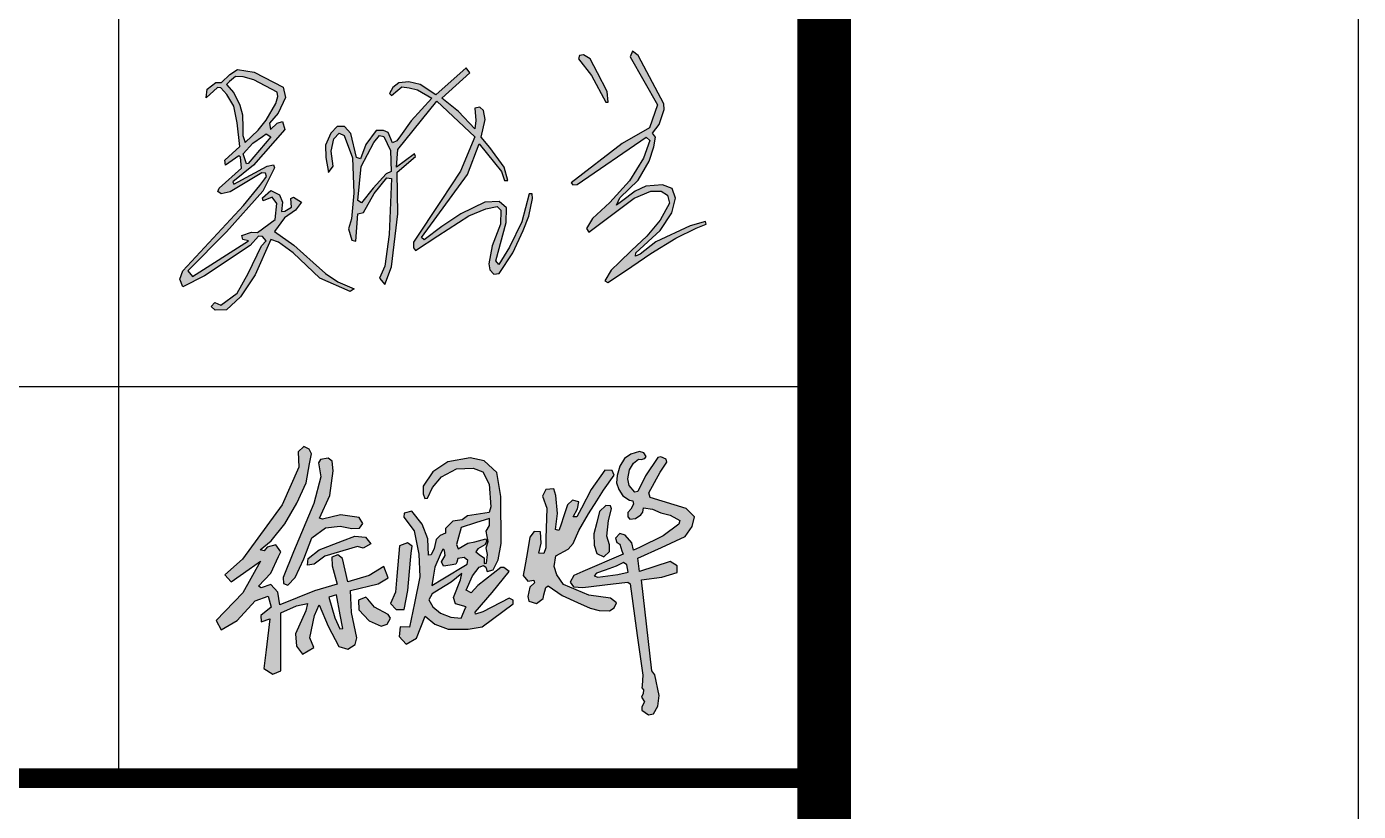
# Model space of a CAD drawing. Extents: x 1728470 to 1835391, y -157368 to 197905.
# Drawn here: x 1814036 to 1817775, y -138071 to -135866 of the extents above; entities that cross this region are included whole.
import ezdxf

# ---------------------------------------------------------------- set-up
doc = ezdxf.new("R2010")
doc.units = 0
doc.header["$LTSCALE"] = 1000
doc.header["$MEASUREMENT"] = 0
doc.layers.get('0').update_dxf_attribs({"linetype": 'CONTINUOUS'})
doc.layers.add('PP-PM-TK', color=7, linetype='CONTINUOUS')
doc.layers.add('PUB_TITLE', color=4, linetype='CONTINUOUS')

msp = doc.modelspace()

# ---------------------------------------------------------------- hatches: boundary and pattern name
h = msp.add_hatch(color=256)
h.paths.add_polyline_path([(1815752.3, -135947.5), (1815736.5, -135935.4), (1815730.6, -135951.4), (1815806.8, -136086), (1815784.9, -136150.8), (1815707.7, -136194.8), (1815564.4, -136304.9), (1815569.2, -136310.8), (1815581.5, -136310.2), (1815775.3, -136176.7), (1815785.4, -136185.8), (1815767.8, -136236.3), (1815728.4, -136299.6), (1815673.5, -136360.5), (1815624.5, -136405.7), (1815607.5, -136433.9), (1815614.4, -136444), (1815685.7, -136390.3), (1815741.2, -136348.5), (1815788.1, -136329), (1815816.9, -136329), (1815835, -136339.7), (1815840.3, -136362), (1815814.2, -136410.4), (1815776.9, -136454.8), (1815734.3, -136495.7), (1815700.7, -136528.1), (1815677.1, -136550.7), (1815658.7, -136580.3), (1815667.2, -136585.6), (1815716.7, -136552.1), (1815788.2, -136503.8), (1815858.1, -136460.8), (1815915.6, -136432.8), (1815943.2, -136420.9), (1815942.1, -136414.2), (1815898.8, -136425.7), (1815802.2, -136470.8), (1815758.2, -136505.9), (1815744.7, -136511.5), (1815746.2, -136501.4), (1815814.5, -136438.8), (1815847.3, -136389.2), (1815857.4, -136348.4), (1815847.7, -136321.2), (1815820.9, -136310.4), (1815774.6, -136314.5), (1815744, -136329), (1815706, -136357.3), (1815691.7, -136367.9), (1815701.5, -136346.9), (1815753, -136297.3), (1815783.6, -136244.3), (1815797, -136204.4), (1815801.1, -136176.4), (1815792.9, -136165.6), (1815811.6, -136140.8), (1815825.4, -136099.4), (1815824.7, -136083.4)])
h.paths.add_polyline_path([(1815599, -135945.5), (1815587.6, -135947.6), (1815585.2, -135956.7), (1815621.8, -136003.6), (1815661.4, -136078.4), (1815668.8, -136078.4), (1815665.8, -136048.7), (1815638.2, -135995.8), (1815617.9, -135956.9)], flags=17)
h.paths.add_polyline_path([(1815008.8, -136320.2), (1814976, -136361.2), (1814965.4, -136355.1), (1814974.9, -136258.8), (1815010.5, -136191.5), (1815026.7, -136171.7), (1815038.8, -136175.2), (1815057.2, -136214.2), (1815059.1, -136273.1), (1815044.7, -136280.1)], flags=16)
h.paths.add_polyline_path([(1814875.5, -136234.2), (1814883.3, -136275.8), (1814895.9, -136258.4), (1814891, -136216.6), (1814898.6, -136181.2), (1814913.3, -136166), (1814926.9, -136172.5), (1814950.3, -136235.1), (1814954.1, -136334), (1814948.1, -136406.6), (1814939.4, -136434.3), (1814948.6, -136465.9), (1814959.5, -136469.1), (1814965.5, -136391.9), (1814981.3, -136388.1), (1815011.2, -136335.4), (1815046.6, -136290.8), (1815060.2, -136293), (1815053.1, -136450.6), (1815041.1, -136539.5), (1815026.4, -136572.7), (1815041.1, -136590.6), (1815060.2, -136541.1), (1815078.2, -136391.9), (1815075.6, -136275.1), (1815127.1, -136230.9), (1815124.8, -136224), (1815074.5, -136261.3), (1815077.9, -136211.4), (1815187.3, -136075.9), (1815294.3, -136176.1), (1815253.8, -136272.8), (1815199.1, -136355.2), (1815121.5, -136472.1), (1815121.6, -136487.4), (1815127.5, -136495), (1815190.6, -136453.8), (1815277, -136397.4), (1815324.9, -136378.6), (1815357, -136371.8), (1815367.1, -136382.3), (1815366.2, -136421), (1815343.1, -136482.6), (1815333.4, -136533), (1815335.9, -136549.4), (1815347.7, -136562), (1815362, -136559.5), (1815400.3, -136501.5), (1815430.2, -136439.5), (1815445.6, -136398.6), (1815456.4, -136349.3), (1815454.7, -136336.5), (1815446.8, -136335.6), (1815426.1, -136415.1), (1815391.3, -136485.5), (1815361, -136534.2), (1815353.1, -136523.9), (1815382.1, -136416.4), (1815382.6, -136375), (1815362.7, -136357.6), (1815322.5, -136359.7), (1815254.9, -136392), (1815201.4, -136428), (1815151.7, -136465.7), (1815144.7, -136459), (1815273.6, -136281.8), (1815306.6, -136195.9), (1815348.8, -136248.7), (1815368.7, -136273.5), (1815377.6, -136298.6), (1815386.7, -136298.6), (1815376.2, -136260.7), (1815335.7, -136205.7), (1815311.5, -136176.5), (1815322.6, -136127.1), (1815318, -136101.5), (1815307.9, -136092.4), (1815293.8, -136095.6), (1815297, -136129.9), (1815293.8, -136153.2), (1815248, -136104.7), (1815201.1, -136067.1), (1815279.7, -135996), (1815269.7, -135981.9), (1815184.9, -136057.6), (1815140.2, -136028.5), (1815108.5, -136021), (1815080.3, -136023.8), (1815064.1, -136037.2), (1815054.6, -136054.3), (1815060.1, -136059.4), (1815077.9, -136044.8), (1815088.8, -136035.8), (1815109.2, -136038), (1815132.9, -136043.8), (1815172.9, -136066.8), (1815115.1, -136131), (1815084.9, -136172.9), (1815074.6, -136187.1), (1815063.2, -136192.8), (1815050.7, -136164), (1815037.4, -136158.2), (1815016.6, -136158.2), (1814988.2, -136197.1), (1814972.7, -136237.3), (1814962.1, -136234), (1814946.2, -136166.8), (1814927.9, -136146.9), (1814907.4, -136146.6), (1814889.6, -136166), (1814874.6, -136199.6)])
h.paths.add_polyline_path([(1814652.5, -136251.7), (1814643.5, -136223.9), (1814671, -136193.6), (1814698.2, -136174.6), (1814708.5, -136167.5), (1814720.8, -136176), (1814657.8, -136250.6)], flags=16)
h.paths.add_polyline_path([(1814642.5, -136172.3), (1814648.8, -136191.9), (1814685.7, -136157.6), (1814708.1, -136129.2), (1814735.1, -136082.4), (1814741, -136062.5), (1814739.2, -136050.3), (1814673.3, -136015.8), (1814643.7, -136006.9), (1814622.2, -136006.3), (1814605.4, -136020.8), (1814596.6, -136028.4), (1814617.2, -136052.4), (1814634.2, -136087.3), (1814641.5, -136114.3), (1814642.3, -136150.3)], flags=16)
h.paths.add_polyline_path([(1814571.7, -136037), (1814539.5, -136066.2), (1814542.5, -136042.4), (1814567, -136023.7), (1814582.3, -136023.2), (1814606.3, -136000.5), (1814628.1, -135986.6), (1814674.8, -135994.4), (1814755.6, -136036.3), (1814762.6, -136065.1), (1814741.6, -136109.6), (1814717.2, -136137.9), (1814720.7, -136155), (1814738.6, -136137.1), (1814754.3, -136132.7), (1814760.8, -136154.9), (1814672.5, -136255.3), (1814614.6, -136302), (1814617.1, -136309.2), (1814711, -136258.2), (1814728.8, -136254.8), (1814731.3, -136263.4), (1814699.2, -136328.9), (1814596.4, -136443.1), (1814488.2, -136552.4), (1814500.9, -136568.1), (1814658.1, -136467.8), (1814643, -136464.8), (1814639.4, -136453.3), (1814667.2, -136443.7), (1814684.1, -136444.3), (1814733.1, -136408), (1814738.5, -136363.3), (1814725.2, -136345.8), (1814699.8, -136355.5), (1814697.4, -136347), (1814721.6, -136326.5), (1814745.2, -136338.5), (1814753.7, -136359.7), (1814751.2, -136385.7), (1814760.9, -136385.1), (1814779.7, -136373.6), (1814777.2, -136349.4), (1814785.1, -136345.8), (1814807.5, -136359.1), (1814790.5, -136382), (1814759.7, -136403.2), (1814731.3, -136441.8), (1814785.7, -136479.9), (1814840.1, -136528.8), (1814874.3, -136559.5), (1814909.8, -136582.9), (1814955.2, -136602.8), (1814944.3, -136610.1), (1814858.4, -136573.2), (1814784, -136501.9), (1814742.9, -136471.7), (1814721.7, -136463.9), (1814677, -136563.5), (1814635.9, -136625.8), (1814596.9, -136661.8), (1814564.7, -136662.7), (1814553.7, -136652.5), (1814564.3, -136641.5), (1814581.2, -136649.1), (1814627, -136614.9), (1814657.5, -136560), (1814694.8, -136482.5), (1814708.4, -136468.1), (1814698.2, -136455.9), (1814686.3, -136455.4), (1814663, -136481.3), (1814535.1, -136566.3), (1814474.5, -136597.7), (1814465.6, -136575.7), (1814474.1, -136552.8), (1814644.8, -136368.4), (1814690.2, -136312.8), (1814704.1, -136294), (1814709.3, -136287), (1814706.4, -136277.6), (1814696.4, -136277.2), (1814606.8, -136330.3), (1814582.2, -136335.9), (1814572.5, -136329.9), (1814575.9, -136319.9), (1814638.7, -136263.6), (1814636.5, -136232.8), (1814631, -136229.2), (1814594.3, -136255.9), (1814592.1, -136241.6), (1814634.3, -136202.8), (1814626.9, -136136.7), (1814616.9, -136089.8), (1814598.1, -136056.6), (1814581, -136037.9)])
h = msp.add_hatch(color=256)
h.paths.add_polyline_path([(1815720.8, -137378.2), (1815711.8, -137371.8), (1815690.8, -137381.8), (1815659.7, -137393.3), (1815635.4, -137402.3), (1815629.2, -137409.5), (1815639, -137412.9), (1815695.6, -137405.6), (1815724.4, -137398.6)], flags=16)
h.paths.add_polyline_path([(1815753.8, -137081.5), (1815761, -137082.2), (1815771.6, -137079.9), (1815775.5, -137073.9), (1815768.8, -137064), (1815756.1, -137059.6), (1815732.4, -137067.4), (1815714.5, -137079.6), (1815701.6, -137100.8), (1815694, -137127.3), (1815691.9, -137148.5), (1815698.1, -137166.4), (1815709.2, -137184.3), (1815728.1, -137196.5), (1815737.7, -137199), (1815739.6, -137208.2), (1815732, -137221.8), (1815723.2, -137231.4), (1815724.1, -137243.3), (1815729.6, -137250.5), (1815745.1, -137247.9), (1815759.8, -137237.6), (1815765.5, -137230.5), (1815767.4, -137218.3), (1815793.2, -137222.4), (1815816.7, -137232.3), (1815842.5, -137238.9), (1815861.3, -137249.3), (1815870, -137254), (1815866.4, -137264.2), (1815823.1, -137296.7), (1815756.2, -137329.6), (1815739.9, -137337.6), (1815734.8, -137317), (1815715.9, -137294.7), (1815700.9, -137290.8), (1815689.4, -137303.2), (1815692.9, -137315.8), (1815701.2, -137320.4), (1815707.1, -137338.8), (1815710.2, -137348.1), (1815597.1, -137397.6), (1815572.4, -137408.4), (1815562.1, -137427.5), (1815571.3, -137440.2), (1815597.3, -137441.8), (1815682.2, -137431.7), (1815724, -137426.7), (1815729.8, -137431.5), (1815750.1, -137576.9), (1815765.6, -137688.8), (1815764, -137717.4), (1815762.9, -137723.6), (1815767.7, -137729.2), (1815766.7, -137739.8), (1815761.9, -137750.5), (1815770.7, -137763), (1815762.8, -137777.8), (1815762.6, -137787.2), (1815782, -137800.2), (1815796, -137796.8), (1815807.8, -137775.7), (1815811.5, -137745.9), (1815799.8, -137687.7), (1815791.3, -137675.9), (1815762, -137420.3), (1815818.9, -137413.5), (1815862.5, -137399.8), (1815862.1, -137380.8), (1815842.1, -137369.4), (1815756.5, -137396.7), (1815752, -137359.4), (1815817.9, -137329.4), (1815884.5, -137299.1), (1815904, -137270.6), (1815911.2, -137243.8), (1815887.1, -137220.6), (1815786.6, -137188.8), (1815782.4, -137176.1), (1815814.1, -137117.7), (1815832.9, -137089.6), (1815831.1, -137081.1), (1815816.6, -137075.1), (1815808.1, -137077.1), (1815773.3, -137128.4), (1815751.6, -137172), (1815743.3, -137173.8), (1815727.3, -137155.9), (1815723.2, -137136.5), (1815728.4, -137111.1), (1815739.5, -137092.5)])
h.paths.add_polyline_path([(1815674.5, -137212.5), (1815661.9, -137211.9), (1815644.2, -137228.2), (1815636.5, -137259.2), (1815628.6, -137291.3), (1815628.8, -137323.4), (1815636.5, -137346.4), (1815656.2, -137355.7), (1815671.9, -137341.1), (1815672.5, -137322.4), (1815664.5, -137297.8), (1815668.9, -137254.2), (1815677.9, -137221.2)], flags=17)
h.paths.add_polyline_path([(1815521.3, -137183.5), (1815515.6, -137164.8), (1815493, -137166.8), (1815483.9, -137185.9), (1815496.6, -137219.5), (1815493.8, -137304.8), (1815493, -137330.8), (1815487.5, -137346.2), (1815474, -137345.4), (1815480.3, -137317.3), (1815478.3, -137285.6), (1815460.5, -137285.2), (1815448.6, -137301), (1815440.6, -137347), (1815434.4, -137383.4), (1815430.1, -137408), (1815443, -137424.7), (1815459.3, -137421.1), (1815461.7, -137429), (1815448.6, -137441.5), (1815442.6, -137467.7), (1815445.8, -137480.8), (1815467.2, -137486.7), (1815485.8, -137473.2), (1815488.2, -137462.9), (1815493, -137442.4), (1815499.7, -137437.6), (1815539.4, -137464.5), (1815581.9, -137483.9), (1815617.9, -137500.5), (1815642.9, -137506.5), (1815671.9, -137507.7), (1815685.4, -137499.4), (1815691.7, -137485.5), (1815674.7, -137472.1), (1815614, -137464.1), (1815543, -137433.9), (1815523.9, -137406.5), (1815516.8, -137383.5), (1815521.6, -137353), (1815555.7, -137334), (1815570, -137318.6), (1815586.4, -137281.9), (1815613.3, -137234.7), (1815636.3, -137198.7), (1815655.4, -137168.7), (1815684.8, -137126.9), (1815679.4, -137113.4), (1815658.7, -137112.4), (1815620.8, -137166.5), (1815593.4, -137219.4), (1815580.9, -137243.4), (1815569.7, -137243.7), (1815582.2, -137221), (1815585.9, -137201.8), (1815568, -137196.7), (1815554.1, -137209.5), (1815544.6, -137238.3), (1815534.3, -137269.6), (1815530.2, -137281.9), (1815521, -137279.2), (1815526.4, -137233.9)])
h.paths.add_polyline_path([(1815253.9, -137420.7), (1815257.5, -137402.7), (1815227.3, -137427.5), (1815193.9, -137447.8), (1815174.4, -137459.6), (1815165, -137476.6), (1815176.3, -137496), (1815197.9, -137514), (1815226.4, -137525.8), (1815255.7, -137528.5), (1815267.9, -137499.6), (1815269.3, -137496.3), (1815239.9, -137488.4), (1815234, -137469.9)], flags=16)
h.paths.add_polyline_path([(1815335.4, -137267.5), (1815335, -137248.1), (1815295.5, -137260.7), (1815255.9, -137273.2), (1815248, -137300.5), (1815242.1, -137321), (1815247.7, -137333.2), (1815274.6, -137317.8), (1815293.7, -137313.8), (1815325.3, -137305.5), (1815327.5, -137311.7), (1815321.7, -137322.4), (1815302.3, -137333.9), (1815296.5, -137342.2), (1815310.2, -137351.9), (1815319.9, -137358.8), (1815320.3, -137374.5), (1815326.7, -137373.8), (1815329.6, -137349), (1815326, -137330.3), (1815331.8, -137312.7), (1815328.9, -137298.7), (1815325.9, -137284.2)], flags=16)
h.paths.add_polyline_path([(1815208.9, -137337.7), (1815204, -137334), (1815196.6, -137350.8), (1815181.3, -137385.2), (1815177, -137413), (1815173.5, -137436.2), (1815204, -137417.7), (1815272.3, -137376.1), (1815274.4, -137366), (1815264.2, -137358), (1815246.4, -137360.8), (1815243.2, -137370.6), (1815241.1, -137377), (1815224.4, -137379.2), (1815205.7, -137381.8), (1815200.9, -137370.3), (1815210.3, -137352.6)], flags=16)
h.paths.add_polyline_path([(1815146.5, -137263.9), (1815117.2, -137228.1), (1815095.6, -137233), (1815095.1, -137244.6), (1815123.3, -137283.3), (1815136.5, -137348), (1815139.9, -137411.9), (1815124.4, -137486), (1815110.3, -137553.4), (1815084, -137552.9), (1815081.8, -137579.4), (1815101.1, -137601.5), (1815130.5, -137584.4), (1815154.2, -137522.5), (1815181.9, -137545.1), (1815219, -137559.5), (1815275.4, -137559.5), (1815314.7, -137552.9), (1815402.1, -137488.2), (1815401.7, -137477.7), (1815390.9, -137471.7), (1815316.7, -137510.5), (1815296.1, -137516.8), (1815295, -137511.3), (1815343.1, -137456.3), (1815390, -137397.1), (1815375.3, -137385.6), (1815366.8, -137385.6), (1815302, -137436.3), (1815284, -137456.7), (1815270, -137449.6), (1815287.7, -137409.1), (1815306.6, -137385.3), (1815318.1, -137380.5), (1815324.5, -137384.8), (1815328.4, -137396.8), (1815345.9, -137392.1), (1815359.2, -137364.3), (1815367.7, -137318.1), (1815366.9, -137186.4), (1815356.2, -137118.7), (1815320.3, -137086.5), (1815280.5, -137077.4), (1815218.3, -137088.7), (1815175.9, -137117.6), (1815149, -137157.8), (1815149.2, -137178.6), (1815154, -137191.9), (1815161.5, -137191), (1815175, -137160.9), (1815200.7, -137131.3), (1815242.7, -137108.7), (1815288.9, -137106.4), (1815316.8, -137117.2), (1815334.3, -137151.6), (1815338.5, -137215.8), (1815334.7, -137231.3), (1815273.8, -137240.7), (1815258.7, -137252.1), (1815231.8, -137255.4), (1815211.5, -137276.8), (1815212, -137289.1), (1815196.9, -137296.1), (1815185.1, -137307), (1815179.9, -137332.4), (1815171.4, -137349.9), (1815163.7, -137351.1), (1815161.7, -137305.8)])
h.paths.add_polyline_path([(1815118, -137326.2), (1815105.3, -137316.3), (1815082.4, -137324.9), (1815075.3, -137409.9), (1815071.4, -137455.5), (1815057.4, -137487.1), (1815073.1, -137503.6), (1815096, -137504.3), (1815106, -137450.7), (1815113.2, -137365.6), (1815114.9, -137345.4)])
h.paths.add_polyline_path([(1814988.4, -137469.5), (1814967.8, -137477.8), (1814968.1, -137504.5), (1814997.4, -137535.5), (1815031.2, -137550.9), (1815047.6, -137545.2), (1815056.9, -137528.4), (1815050.8, -137517.7), (1815012, -137497.1), (1814993.4, -137475.3)])
h.paths.add_polyline_path([(1814905.5, -137462.9), (1814884.3, -137468.9), (1814901, -137527.3), (1814915.3, -137558.7), (1814923.1, -137557.3), (1814916, -137519.1)], flags=16)
h.paths.add_polyline_path([(1814824.3, -137379.7), (1814825.7, -137360.5), (1814856.5, -137336.6), (1814922.8, -137310.9), (1814956.8, -137297.7), (1814987.5, -137300.8), (1815001.7, -137319.3), (1814980.3, -137331.6), (1814964.4, -137326.9), (1814873.2, -137354.3), (1814842.8, -137376.8)], flags=17)
h.paths.add_polyline_path([(1814893.7, -137087.5), (1814882, -137078.7), (1814860.7, -137082.8), (1814855.1, -137092.1), (1814861.5, -137131.6), (1814841.7, -137206.5), (1814785.3, -137342.1), (1814755.5, -137413.9), (1814756.6, -137430.7), (1814768.9, -137435.2), (1814789.8, -137414.3), (1814814, -137361.2), (1814836, -137302.7), (1814874.7, -137274.9), (1814916.3, -137269.4), (1814948.8, -137276.6), (1814970.4, -137275.3), (1814979.6, -137262.5), (1814969.5, -137245.1), (1814916.6, -137237.6), (1814866.5, -137250), (1814857.9, -137247.1), (1814887.1, -137183.3), (1814896.6, -137114.4)], flags=17)
h.paths.add_polyline_path([(1814828.7, -137053.2), (1814814, -137046.4), (1814797.9, -137061), (1814799.6, -137104), (1814753.1, -137210), (1814641.7, -137362.5), (1814591.7, -137406.3), (1814610.1, -137426.5), (1814660.1, -137390.6), (1814692, -137367.7), (1814642.5, -137456.7), (1814567.9, -137534.7), (1814582, -137561), (1814626.7, -137534.7), (1814677.6, -137479.5), (1814713.6, -137466.3), (1814722.4, -137497), (1814693.4, -137520.7), (1814694.3, -137538.2), (1814718.8, -137530.3), (1814708.3, -137617.1), (1814701.9, -137669.8), (1814726.7, -137685.4), (1814749.6, -137675.8), (1814749.6, -137513.6), (1814793.4, -137493.5), (1814824.6, -137486.7), (1814819.1, -137507.5), (1814790.2, -137572), (1814793.2, -137607), (1814810.5, -137629.7), (1814841.8, -137610.7), (1814830.7, -137583.1), (1814844.3, -137520.4), (1814857.2, -137491), (1814881.8, -137550.5), (1814912.5, -137608.3), (1814937.1, -137615.6), (1814958, -137602.7), (1814962.3, -137583.7), (1814948.1, -137512.5), (1814944.5, -137451), (1815022.5, -137432), (1815050.8, -137415.4), (1815038.5, -137382.9), (1814997.3, -137408.7), (1814937.1, -137426.5), (1814922.3, -137360.2), (1814909.4, -137350.3), (1814892.2, -137356.5), (1814893.4, -137381.7), (1814907.6, -137433.2), (1814844.3, -137451.7), (1814746.5, -137491), (1814741, -137455.3), (1814721.3, -137433.9), (1814693.7, -137443.1), (1814686.3, -137438.2), (1814721.3, -137401.9), (1814742.8, -137354.6), (1814749.6, -137341.5), (1814735.5, -137321.9), (1814710.9, -137329.2), (1814702.3, -137339.1), (1814691.2, -137336), (1814722.6, -137311.4), (1814760.1, -137262.9), (1814794.5, -137205.6), (1814820.3, -137147.8), (1814830.1, -137095), (1814835.4, -137066.6)])

# ---------------------------------------------------------------- linework, layer by layer
for p, q in [((1815587.6, -135947.6), (1815585.2, -135956.7)), ((1815585.2, -135956.7), (1815621.8, -136003.6)), ((1815599, -135945.5), (1815587.6, -135947.6)), ((1815617.9, -135956.9), (1815599, -135945.5)), ((1815638.2, -135995.8), (1815617.9, -135956.9)), ((1815736.5, -135935.4), (1815730.6, -135951.4)), ((1815730.6, -135951.4), (1815806.8, -136086)), ((1815752.3, -135947.5), (1815736.5, -135935.4)), ((1815824.7, -136083.4), (1815752.3, -135947.5)), ((1814606.3, -136000.5), (1814628.1, -135986.6)), ((1814628.1, -135986.6), (1814674.8, -135994.4)), ((1814674.8, -135994.4), (1814755.6, -136036.3)), ((1815269.7, -135981.9), (1815184.9, -136057.6)), ((1815201.1, -136067.1), (1815279.7, -135996)), ((1815279.7, -135996), (1815269.7, -135981.9)), ((1815665.8, -136048.7), (1815638.2, -135995.8)), ((1814542.5, -136042.4), (1814567, -136023.7)), ((1814567, -136023.7), (1814582.3, -136023.2)), ((1814582.3, -136023.2), (1814606.3, -136000.5)), ((1814605.4, -136020.8), (1814596.6, -136028.4)), ((1814596.6, -136028.4), (1814617.2, -136052.4)), ((1814622.2, -136006.3), (1814605.4, -136020.8)), ((1814643.7, -136006.9), (1814622.2, -136006.3)), ((1814673.3, -136015.8), (1814643.7, -136006.9)), ((1814739.2, -136050.3), (1814673.3, -136015.8)), ((1815080.3, -136023.8), (1815064.1, -136037.2)), ((1815108.5, -136021), (1815080.3, -136023.8)), ((1815140.2, -136028.5), (1815108.5, -136021)), ((1815184.9, -136057.6), (1815140.2, -136028.5)), ((1815621.8, -136003.6), (1815661.4, -136078.4)), ((1814571.7, -136037), (1814539.5, -136066.2)), ((1814539.5, -136066.2), (1814542.5, -136042.4)), ((1814581, -136037.9), (1814571.7, -136037)), ((1814598.1, -136056.6), (1814581, -136037.9)), ((1814616.9, -136089.8), (1814598.1, -136056.6)), ((1814617.2, -136052.4), (1814634.2, -136087.3)), ((1814735.1, -136082.4), (1814741, -136062.5)), ((1814741, -136062.5), (1814739.2, -136050.3)), ((1814762.6, -136065.1), (1814741.6, -136109.6)), ((1814755.6, -136036.3), (1814762.6, -136065.1)), ((1815064.1, -136037.2), (1815054.6, -136054.3)), ((1815054.6, -136054.3), (1815060.1, -136059.4)), ((1815060.1, -136059.4), (1815077.9, -136044.8)), ((1815077.9, -136044.8), (1815088.8, -136035.8)), ((1815088.8, -136035.8), (1815109.2, -136038)), ((1815109.2, -136038), (1815132.9, -136043.8)), ((1815172.9, -136066.8), (1815115.1, -136131)), ((1815132.9, -136043.8), (1815172.9, -136066.8)), ((1815248, -136104.7), (1815201.1, -136067.1)), ((1815668.8, -136078.4), (1815665.8, -136048.7)), ((1814626.9, -136136.7), (1814616.9, -136089.8)), ((1814634.2, -136087.3), (1814641.5, -136114.3)), ((1814708.1, -136129.2), (1814735.1, -136082.4)), ((1815077.9, -136211.4), (1815187.3, -136075.9)), ((1815187.3, -136075.9), (1815294.3, -136176.1)), ((1815293.8, -136153.2), (1815248, -136104.7)), ((1815307.9, -136092.4), (1815293.8, -136095.6)), ((1815293.8, -136095.6), (1815297, -136129.9)), ((1815318, -136101.5), (1815307.9, -136092.4)), ((1815322.6, -136127.1), (1815318, -136101.5)), ((1815661.4, -136078.4), (1815668.8, -136078.4)), ((1815806.8, -136086), (1815784.9, -136150.8)), ((1815811.6, -136140.8), (1815825.4, -136099.4)), ((1815825.4, -136099.4), (1815824.7, -136083.4)), ((1814634.3, -136202.8), (1814626.9, -136136.7)), ((1814641.5, -136114.3), (1814642.3, -136150.3)), ((1814685.7, -136157.6), (1814708.1, -136129.2)), ((1814741.6, -136109.6), (1814717.2, -136137.9)), ((1814717.2, -136137.9), (1814720.7, -136155)), ((1814720.7, -136155), (1814738.6, -136137.1)), ((1814738.6, -136137.1), (1814754.3, -136132.7)), ((1814754.3, -136132.7), (1814760.8, -136154.9)), ((1815115.1, -136131), (1815084.9, -136172.9)), ((1815297, -136129.9), (1815293.8, -136153.2)), ((1815311.5, -136176.5), (1815322.6, -136127.1)), ((1815792.9, -136165.6), (1815811.6, -136140.8)), ((1814642.3, -136150.3), (1814642.5, -136172.3)), ((1814642.5, -136172.3), (1814648.8, -136191.9)), ((1814648.8, -136191.9), (1814685.7, -136157.6)), ((1814720.8, -136176), (1814657.8, -136250.6)), ((1814671, -136193.6), (1814698.2, -136174.6)), ((1814760.8, -136154.9), (1814672.5, -136255.3)), ((1814698.2, -136174.6), (1814708.5, -136167.5)), ((1814708.5, -136167.5), (1814720.8, -136176)), ((1814889.6, -136166), (1814874.6, -136199.6)), ((1814907.4, -136146.6), (1814889.6, -136166)), ((1814891, -136216.6), (1814898.6, -136181.2)), ((1814898.6, -136181.2), (1814913.3, -136166)), ((1814927.9, -136146.9), (1814907.4, -136146.6)), ((1814913.3, -136166), (1814926.9, -136172.5)), ((1814926.9, -136172.5), (1814950.3, -136235.1)), ((1814946.2, -136166.8), (1814927.9, -136146.9)), ((1814962.1, -136234), (1814946.2, -136166.8)), ((1815016.6, -136158.2), (1814988.2, -136197.1)), ((1815010.5, -136191.5), (1815026.7, -136171.7)), ((1815037.4, -136158.2), (1815016.6, -136158.2)), ((1815026.7, -136171.7), (1815038.8, -136175.2)), ((1815050.7, -136164), (1815037.4, -136158.2)), ((1815038.8, -136175.2), (1815057.2, -136214.2)), ((1815063.2, -136192.8), (1815050.7, -136164)), ((1815084.9, -136172.9), (1815074.6, -136187.1)), ((1815294.3, -136176.1), (1815253.8, -136272.8)), ((1815335.7, -136205.7), (1815311.5, -136176.5)), ((1815581.5, -136310.2), (1815775.3, -136176.7)), ((1815784.9, -136150.8), (1815707.7, -136194.8)), ((1815775.3, -136176.7), (1815785.4, -136185.8)), ((1815801.1, -136176.4), (1815792.9, -136165.6)), ((1815797, -136204.4), (1815801.1, -136176.4)), ((1814592.1, -136241.6), (1814634.3, -136202.8)), ((1814643.5, -136223.9), (1814671, -136193.6)), ((1814874.6, -136199.6), (1814875.5, -136234.2)), ((1814895.9, -136258.4), (1814891, -136216.6)), ((1814988.2, -136197.1), (1814972.7, -136237.3)), ((1814974.9, -136258.8), (1815010.5, -136191.5)), ((1815057.2, -136214.2), (1815059.1, -136273.1)), ((1815074.6, -136187.1), (1815063.2, -136192.8)), ((1815074.5, -136261.3), (1815077.9, -136211.4)), ((1815273.6, -136281.8), (1815306.6, -136195.9)), ((1815306.6, -136195.9), (1815348.8, -136248.7)), ((1815376.2, -136260.7), (1815335.7, -136205.7)), ((1815707.7, -136194.8), (1815564.4, -136304.9)), ((1815785.4, -136185.8), (1815767.8, -136236.3)), ((1815783.6, -136244.3), (1815797, -136204.4)), ((1814594.3, -136255.9), (1814592.1, -136241.6)), ((1814631, -136229.2), (1814594.3, -136255.9)), ((1814672.5, -136255.3), (1814614.6, -136302)), ((1814617.1, -136309.2), (1814711, -136258.2)), ((1814636.5, -136232.8), (1814631, -136229.2)), ((1814638.7, -136263.6), (1814636.5, -136232.8)), ((1814652.5, -136251.7), (1814643.5, -136223.9)), ((1814657.8, -136250.6), (1814652.5, -136251.7)), ((1814711, -136258.2), (1814728.8, -136254.8)), ((1814728.8, -136254.8), (1814731.3, -136263.4)), ((1814875.5, -136234.2), (1814883.3, -136275.8)), ((1814883.3, -136275.8), (1814895.9, -136258.4)), ((1814950.3, -136235.1), (1814954.1, -136334)), ((1814972.7, -136237.3), (1814962.1, -136234)), ((1815124.8, -136224), (1815074.5, -136261.3)), ((1815075.6, -136275.1), (1815127.1, -136230.9)), ((1815127.1, -136230.9), (1815124.8, -136224)), ((1815348.8, -136248.7), (1815368.7, -136273.5)), ((1815767.8, -136236.3), (1815728.4, -136299.6)), ((1815753, -136297.3), (1815783.6, -136244.3)), ((1814575.9, -136319.9), (1814638.7, -136263.6)), ((1814696.4, -136277.2), (1814606.8, -136330.3)), ((1814690.2, -136312.8), (1814704.1, -136294)), ((1814706.4, -136277.6), (1814696.4, -136277.2)), ((1814731.3, -136263.4), (1814699.2, -136328.9)), ((1814704.1, -136294), (1814709.3, -136287)), ((1814709.3, -136287), (1814706.4, -136277.6)), ((1814965.4, -136355.1), (1814974.9, -136258.8)), ((1815044.7, -136280.1), (1815008.8, -136320.2)), ((1815011.2, -136335.4), (1815046.6, -136290.8)), ((1815059.1, -136273.1), (1815044.7, -136280.1)), ((1815046.6, -136290.8), (1815060.2, -136293)), ((1815060.2, -136293), (1815053.1, -136450.6)), ((1815078.2, -136391.9), (1815075.6, -136275.1)), ((1815144.7, -136459), (1815273.6, -136281.8)), ((1815253.8, -136272.8), (1815199.1, -136355.2)), ((1815368.7, -136273.5), (1815377.6, -136298.6)), ((1815386.7, -136298.6), (1815376.2, -136260.7)), ((1814572.5, -136329.9), (1814575.9, -136319.9)), ((1814582.2, -136335.9), (1814572.5, -136329.9)), ((1814606.8, -136330.3), (1814582.2, -136335.9)), ((1814699.2, -136328.9), (1814596.4, -136443.1)), ((1814614.6, -136302), (1814617.1, -136309.2)), ((1814644.8, -136368.4), (1814690.2, -136312.8)), ((1814697.4, -136347), (1814721.6, -136326.5)), ((1814721.6, -136326.5), (1814745.2, -136338.5)), ((1815008.8, -136320.2), (1814976, -136361.2)), ((1815377.6, -136298.6), (1815386.7, -136298.6)), ((1815564.4, -136304.9), (1815569.2, -136310.8)), ((1815569.2, -136310.8), (1815581.5, -136310.2)), ((1815728.4, -136299.6), (1815673.5, -136360.5)), ((1815701.5, -136346.9), (1815753, -136297.3)), ((1815744, -136329), (1815706, -136357.3)), ((1815741.2, -136348.5), (1815788.1, -136329)), ((1815774.6, -136314.5), (1815744, -136329)), ((1815820.9, -136310.4), (1815774.6, -136314.5)), ((1815788.1, -136329), (1815816.9, -136329)), ((1815816.9, -136329), (1815835, -136339.7)), ((1815847.7, -136321.2), (1815820.9, -136310.4)), ((1815857.4, -136348.4), (1815847.7, -136321.2)), ((1814474.1, -136552.8), (1814644.8, -136368.4)), ((1814699.8, -136355.5), (1814697.4, -136347)), ((1814725.2, -136345.8), (1814699.8, -136355.5)), ((1814699.8, -136355.5), (1814699.8, -136355.5)), ((1814738.5, -136363.3), (1814725.2, -136345.8)), ((1814733.1, -136408), (1814738.5, -136363.3)), ((1814745.2, -136338.5), (1814753.7, -136359.7)), ((1814753.7, -136359.7), (1814751.2, -136385.7)), ((1814777.2, -136349.4), (1814785.1, -136345.8)), ((1814779.7, -136373.6), (1814777.2, -136349.4)), ((1814785.1, -136345.8), (1814807.5, -136359.1)), ((1814807.5, -136359.1), (1814790.5, -136382)), ((1814954.1, -136334), (1814948.1, -136406.6)), ((1814976, -136361.2), (1814965.4, -136355.1)), ((1814981.3, -136388.1), (1815011.2, -136335.4)), ((1815199.1, -136355.2), (1815121.5, -136472.1)), ((1815322.5, -136359.7), (1815254.9, -136392)), ((1815362.7, -136357.6), (1815322.5, -136359.7)), ((1815382.6, -136375), (1815362.7, -136357.6)), ((1815446.8, -136335.6), (1815426.1, -136415.1)), ((1815445.6, -136398.6), (1815456.4, -136349.3)), ((1815454.7, -136336.5), (1815446.8, -136335.6)), ((1815456.4, -136349.3), (1815454.7, -136336.5)), ((1815673.5, -136360.5), (1815624.5, -136405.7)), ((1815685.7, -136390.3), (1815741.2, -136348.5)), ((1815691.7, -136367.9), (1815701.5, -136346.9)), ((1815706, -136357.3), (1815691.7, -136367.9)), ((1815840.3, -136362), (1815814.2, -136410.4)), ((1815835, -136339.7), (1815840.3, -136362)), ((1815847.3, -136389.2), (1815857.4, -136348.4)), ((1814684.1, -136444.3), (1814733.1, -136408)), ((1814759.7, -136403.2), (1814731.3, -136441.8)), ((1814751.2, -136385.7), (1814760.9, -136385.1)), ((1814790.5, -136382), (1814759.7, -136403.2)), ((1814760.9, -136385.1), (1814779.7, -136373.6)), ((1814948.1, -136406.6), (1814939.4, -136434.3)), ((1814959.5, -136469.1), (1814965.5, -136391.9)), ((1814965.5, -136391.9), (1814981.3, -136388.1)), ((1815060.2, -136541.1), (1815078.2, -136391.9)), ((1815190.6, -136453.8), (1815277, -136397.4)), ((1815254.9, -136392), (1815201.4, -136428)), ((1815277, -136397.4), (1815324.9, -136378.6)), ((1815324.9, -136378.6), (1815357, -136371.8)), ((1815357, -136371.8), (1815367.1, -136382.3)), ((1815367.1, -136382.3), (1815366.2, -136421)), ((1815382.1, -136416.4), (1815382.6, -136375)), ((1815430.2, -136439.5), (1815445.6, -136398.6)), ((1815624.5, -136405.7), (1815607.5, -136433.9)), ((1815614.4, -136444), (1815685.7, -136390.3)), ((1815814.5, -136438.8), (1815847.3, -136389.2)), ((1814596.4, -136443.1), (1814488.2, -136552.4)), ((1814639.4, -136453.3), (1814667.2, -136443.7)), ((1814667.2, -136443.7), (1814684.1, -136444.3)), ((1814731.3, -136441.8), (1814785.7, -136479.9)), ((1814939.4, -136434.3), (1814948.6, -136465.9)), ((1815201.4, -136428), (1815151.7, -136465.7)), ((1815366.2, -136421), (1815343.1, -136482.6)), ((1815353.1, -136523.9), (1815382.1, -136416.4)), ((1815426.1, -136415.1), (1815391.3, -136485.5)), ((1815400.3, -136501.5), (1815430.2, -136439.5)), ((1815607.5, -136433.9), (1815614.4, -136444)), ((1815746.2, -136501.4), (1815814.5, -136438.8)), ((1815814.2, -136410.4), (1815776.9, -136454.8)), ((1815898.8, -136425.7), (1815802.2, -136470.8)), ((1815858.1, -136460.8), (1815915.6, -136432.8)), ((1815942.1, -136414.2), (1815898.8, -136425.7)), ((1815915.6, -136432.8), (1815943.2, -136420.9)), ((1815943.2, -136420.9), (1815942.1, -136414.2)), ((1814500.9, -136568.1), (1814658.1, -136467.8)), ((1814663, -136481.3), (1814535.1, -136566.3)), ((1814643, -136464.8), (1814639.4, -136453.3)), ((1814658.1, -136467.8), (1814643, -136464.8)), ((1814657.5, -136560), (1814694.8, -136482.5)), ((1814686.3, -136455.4), (1814663, -136481.3)), ((1814721.7, -136463.9), (1814677, -136563.5)), ((1814698.2, -136455.9), (1814686.3, -136455.4)), ((1814694.8, -136482.5), (1814708.4, -136468.1)), ((1814708.4, -136468.1), (1814698.2, -136455.9)), ((1814742.9, -136471.7), (1814721.7, -136463.9)), ((1814784, -136501.9), (1814742.9, -136471.7)), ((1814785.7, -136479.9), (1814840.1, -136528.8)), ((1814948.6, -136465.9), (1814959.5, -136469.1)), ((1815053.1, -136450.6), (1815041.1, -136539.5)), ((1815121.5, -136472.1), (1815121.6, -136487.4)), ((1815127.5, -136495), (1815190.6, -136453.8)), ((1815151.7, -136465.7), (1815144.7, -136459)), ((1815343.1, -136482.6), (1815333.4, -136533)), ((1815776.9, -136454.8), (1815734.3, -136495.7)), ((1815802.2, -136470.8), (1815758.2, -136505.9)), ((1815788.2, -136503.8), (1815858.1, -136460.8)), ((1814858.4, -136573.2), (1814784, -136501.9)), ((1815121.6, -136487.4), (1815127.5, -136495)), ((1815391.3, -136485.5), (1815361, -136534.2)), ((1815362, -136559.5), (1815400.3, -136501.5)), ((1815734.3, -136495.7), (1815700.7, -136528.1)), ((1815716.7, -136552.1), (1815788.2, -136503.8)), ((1815744.7, -136511.5), (1815746.2, -136501.4)), ((1815758.2, -136505.9), (1815744.7, -136511.5)), ((1814465.6, -136575.7), (1814474.1, -136552.8)), ((1814488.2, -136552.4), (1814500.9, -136568.1)), ((1814840.1, -136528.8), (1814874.3, -136559.5)), ((1815041.1, -136539.5), (1815026.4, -136572.7)), ((1815041.1, -136590.6), (1815060.2, -136541.1)), ((1815333.4, -136533), (1815335.9, -136549.4)), ((1815335.9, -136549.4), (1815347.7, -136562)), ((1815361, -136534.2), (1815353.1, -136523.9)), ((1815677.1, -136550.7), (1815658.7, -136580.3)), ((1815667.2, -136585.6), (1815716.7, -136552.1)), ((1815700.7, -136528.1), (1815677.1, -136550.7)), ((1814474.5, -136597.7), (1814465.6, -136575.7)), ((1814535.1, -136566.3), (1814474.5, -136597.7)), ((1814627, -136614.9), (1814657.5, -136560)), ((1814677, -136563.5), (1814635.9, -136625.8)), ((1814944.3, -136610.1), (1814858.4, -136573.2)), ((1814874.3, -136559.5), (1814909.8, -136582.9)), ((1814909.8, -136582.9), (1814955.2, -136602.8)), ((1815026.4, -136572.7), (1815041.1, -136590.6)), ((1815347.7, -136562), (1815362, -136559.5)), ((1815658.7, -136580.3), (1815667.2, -136585.6)), ((1814581.2, -136649.1), (1814627, -136614.9)), ((1814635.9, -136625.8), (1814596.9, -136661.8)), ((1814955.2, -136602.8), (1814944.3, -136610.1)), ((1814553.7, -136652.5), (1814564.3, -136641.5)), ((1814564.7, -136662.7), (1814553.7, -136652.5)), ((1814564.3, -136641.5), (1814581.2, -136649.1)), ((1814596.9, -136661.8), (1814564.7, -136662.7)), ((1814814, -137046.4), (1814797.9, -137061)), ((1814797.9, -137061), (1814799.6, -137104)), ((1814828.7, -137053.2), (1814814, -137046.4)), ((1814835.4, -137066.6), (1814828.7, -137053.2)), ((1814830.1, -137095), (1814835.4, -137066.6)), ((1814882, -137078.7), (1814860.7, -137082.8)), ((1814893.7, -137087.5), (1814882, -137078.7)), ((1815280.5, -137077.4), (1815218.3, -137088.7)), ((1815320.3, -137086.5), (1815280.5, -137077.4)), ((1815714.5, -137079.6), (1815701.6, -137100.8)), ((1815732.4, -137067.4), (1815714.5, -137079.6)), ((1815756.1, -137059.6), (1815732.4, -137067.4)), ((1815768.8, -137064), (1815756.1, -137059.6)), ((1815761, -137082.2), (1815771.6, -137079.9)), ((1815775.5, -137073.9), (1815768.8, -137064)), ((1815771.6, -137079.9), (1815775.5, -137073.9)), ((1815808.1, -137077.1), (1815773.3, -137128.4)), ((1815816.6, -137075.1), (1815808.1, -137077.1)), ((1815831.1, -137081.1), (1815816.6, -137075.1)), ((1815832.9, -137089.6), (1815831.1, -137081.1)), ((1814799.6, -137104), (1814753.1, -137210)), ((1814820.3, -137147.8), (1814830.1, -137095)), ((1814860.7, -137082.8), (1814855.1, -137092.1)), ((1814855.1, -137092.1), (1814861.5, -137131.6)), ((1814887.1, -137183.3), (1814896.6, -137114.4)), ((1814896.6, -137114.4), (1814893.7, -137087.5)), ((1815175.9, -137117.6), (1815149, -137157.8)), ((1815218.3, -137088.7), (1815175.9, -137117.6)), ((1815200.7, -137131.3), (1815242.7, -137108.7)), ((1815242.7, -137108.7), (1815288.9, -137106.4)), ((1815288.9, -137106.4), (1815316.8, -137117.2)), ((1815316.8, -137117.2), (1815334.3, -137151.6)), ((1815356.2, -137118.7), (1815320.3, -137086.5)), ((1815366.9, -137186.4), (1815356.2, -137118.7)), ((1815658.7, -137112.4), (1815620.8, -137166.5)), ((1815679.4, -137113.4), (1815658.7, -137112.4)), ((1815684.8, -137126.9), (1815679.4, -137113.4)), ((1815701.6, -137100.8), (1815694, -137127.3)), ((1815723.2, -137136.5), (1815728.4, -137111.1)), ((1815728.4, -137111.1), (1815739.5, -137092.5)), ((1815739.5, -137092.5), (1815753.8, -137081.5)), ((1815753.8, -137081.5), (1815761, -137082.2)), ((1815782.4, -137176.1), (1815814.1, -137117.7)), ((1815814.1, -137117.7), (1815832.9, -137089.6)), ((1814794.5, -137205.6), (1814820.3, -137147.8)), ((1814861.5, -137131.6), (1814841.7, -137206.5)), ((1815175, -137160.9), (1815200.7, -137131.3)), ((1815334.3, -137151.6), (1815338.5, -137215.8)), ((1815655.4, -137168.7), (1815684.8, -137126.9)), ((1815694, -137127.3), (1815691.9, -137148.5)), ((1815691.9, -137148.5), (1815698.1, -137166.4)), ((1815727.3, -137155.9), (1815723.2, -137136.5)), ((1815743.3, -137173.8), (1815727.3, -137155.9)), ((1815773.3, -137128.4), (1815751.6, -137172)), ((1814857.9, -137247.1), (1814887.1, -137183.3)), ((1815149, -137157.8), (1815149.2, -137178.6)), ((1815149.2, -137178.6), (1815154, -137191.9)), ((1815154, -137191.9), (1815161.5, -137191)), ((1815161.5, -137191), (1815175, -137160.9)), ((1815367.7, -137318.1), (1815366.9, -137186.4)), ((1815493, -137166.8), (1815483.9, -137185.9)), ((1815483.9, -137185.9), (1815496.6, -137219.5)), ((1815515.6, -137164.8), (1815493, -137166.8)), ((1815521.3, -137183.5), (1815515.6, -137164.8)), ((1815526.4, -137233.9), (1815521.3, -137183.5)), ((1815620.8, -137166.5), (1815593.4, -137219.4)), ((1815636.3, -137198.7), (1815655.4, -137168.7)), ((1815698.1, -137166.4), (1815709.2, -137184.3)), ((1815709.2, -137184.3), (1815728.1, -137196.5)), ((1815751.6, -137172), (1815743.3, -137173.8)), ((1815786.6, -137188.8), (1815782.4, -137176.1)), ((1815887.1, -137220.6), (1815786.6, -137188.8)), ((1814753.1, -137210), (1814641.7, -137362.5)), ((1814760.1, -137262.9), (1814794.5, -137205.6)), ((1814841.7, -137206.5), (1814785.3, -137342.1)), ((1815117.2, -137228.1), (1815095.6, -137233)), ((1815146.5, -137263.9), (1815117.2, -137228.1)), ((1815338.5, -137215.8), (1815334.7, -137231.3)), ((1815496.6, -137219.5), (1815493.8, -137304.8)), ((1815554.1, -137209.5), (1815544.6, -137238.3)), ((1815568, -137196.7), (1815554.1, -137209.5)), ((1815585.9, -137201.8), (1815568, -137196.7)), ((1815569.7, -137243.7), (1815582.2, -137221)), ((1815593.4, -137219.4), (1815580.9, -137243.4)), ((1815582.2, -137221), (1815585.9, -137201.8)), ((1815613.3, -137234.7), (1815636.3, -137198.7)), ((1815644.2, -137228.2), (1815636.5, -137259.2)), ((1815661.9, -137211.9), (1815644.2, -137228.2)), ((1815674.5, -137212.5), (1815661.9, -137211.9)), ((1815668.9, -137254.2), (1815677.9, -137221.2)), ((1815677.9, -137221.2), (1815674.5, -137212.5)), ((1815732, -137221.8), (1815723.2, -137231.4)), ((1815728.1, -137196.5), (1815737.7, -137199)), ((1815739.6, -137208.2), (1815732, -137221.8)), ((1815737.7, -137199), (1815739.6, -137208.2)), ((1815759.8, -137237.6), (1815765.5, -137230.5)), ((1815765.5, -137230.5), (1815767.4, -137218.3)), ((1815767.4, -137218.3), (1815793.2, -137222.4)), ((1815793.2, -137222.4), (1815816.7, -137232.3)), ((1815911.2, -137243.8), (1815887.1, -137220.6)), ((1814722.6, -137311.4), (1814760.1, -137262.9)), ((1814866.5, -137250), (1814857.9, -137247.1)), ((1814916.6, -137237.6), (1814866.5, -137250)), ((1814969.5, -137245.1), (1814916.6, -137237.6)), ((1814979.6, -137262.5), (1814969.5, -137245.1)), ((1814970.4, -137275.3), (1814979.6, -137262.5)), ((1815095.6, -137233), (1815095.1, -137244.6)), ((1815095.1, -137244.6), (1815123.3, -137283.3)), ((1815161.7, -137305.8), (1815146.5, -137263.9)), ((1815231.8, -137255.4), (1815211.5, -137276.8)), ((1815258.7, -137252.1), (1815231.8, -137255.4)), ((1815295.5, -137260.7), (1815255.9, -137273.2)), ((1815273.8, -137240.7), (1815258.7, -137252.1)), ((1815334.7, -137231.3), (1815273.8, -137240.7)), ((1815335, -137248.1), (1815295.5, -137260.7)), ((1815325.9, -137284.2), (1815335.4, -137267.5)), ((1815335.4, -137267.5), (1815335, -137248.1)), ((1815521, -137279.2), (1815526.4, -137233.9)), ((1815544.6, -137238.3), (1815534.3, -137269.6)), ((1815580.9, -137243.4), (1815569.7, -137243.7)), ((1815586.4, -137281.9), (1815613.3, -137234.7)), ((1815636.5, -137259.2), (1815628.6, -137291.3)), ((1815664.5, -137297.8), (1815668.9, -137254.2)), ((1815723.2, -137231.4), (1815724.1, -137243.3)), ((1815724.1, -137243.3), (1815729.6, -137250.5)), ((1815729.6, -137250.5), (1815745.1, -137247.9)), ((1815745.1, -137247.9), (1815759.8, -137237.6)), ((1815816.7, -137232.3), (1815842.5, -137238.9)), ((1815866.4, -137264.2), (1815823.1, -137296.7)), ((1815842.5, -137238.9), (1815861.3, -137249.3)), ((1815861.3, -137249.3), (1815870, -137254)), ((1815870, -137254), (1815866.4, -137264.2)), ((1815904, -137270.6), (1815911.2, -137243.8)), ((1814814, -137361.2), (1814836, -137302.7)), ((1814836, -137302.7), (1814874.7, -137274.9)), ((1814874.7, -137274.9), (1814916.3, -137269.4)), ((1814916.3, -137269.4), (1814948.8, -137276.6)), ((1814922.8, -137310.9), (1814956.8, -137297.7)), ((1814948.8, -137276.6), (1814970.4, -137275.3)), ((1814956.8, -137297.7), (1814987.5, -137300.8)), ((1814987.5, -137300.8), (1815001.7, -137319.3)), ((1815123.3, -137283.3), (1815136.5, -137348)), ((1815196.9, -137296.1), (1815185.1, -137307)), ((1815212, -137289.1), (1815196.9, -137296.1)), ((1815211.5, -137276.8), (1815212, -137289.1)), ((1815248, -137300.5), (1815242.1, -137321)), ((1815255.9, -137273.2), (1815248, -137300.5)), ((1815293.7, -137313.8), (1815325.3, -137305.5)), ((1815325.3, -137305.5), (1815327.5, -137311.7)), ((1815328.9, -137298.7), (1815325.9, -137284.2)), ((1815331.8, -137312.7), (1815328.9, -137298.7)), ((1815448.6, -137301), (1815440.6, -137347)), ((1815460.5, -137285.2), (1815448.6, -137301)), ((1815478.3, -137285.6), (1815460.5, -137285.2)), ((1815480.3, -137317.3), (1815478.3, -137285.6)), ((1815493.8, -137304.8), (1815493, -137330.8)), ((1815530.2, -137281.9), (1815521, -137279.2)), ((1815534.3, -137269.6), (1815530.2, -137281.9)), ((1815570, -137318.6), (1815586.4, -137281.9)), ((1815628.6, -137291.3), (1815628.8, -137323.4)), ((1815672.5, -137322.4), (1815664.5, -137297.8)), ((1815700.9, -137290.8), (1815689.4, -137303.2)), ((1815689.4, -137303.2), (1815692.9, -137315.8)), ((1815715.9, -137294.7), (1815700.9, -137290.8)), ((1815734.8, -137317), (1815715.9, -137294.7)), ((1815823.1, -137296.7), (1815756.2, -137329.6)), ((1815817.9, -137329.4), (1815884.5, -137299.1)), ((1815884.5, -137299.1), (1815904, -137270.6)), ((1814691.2, -137336), (1814722.6, -137311.4)), ((1814702.3, -137339.1), (1814691.2, -137336)), ((1814710.9, -137329.2), (1814702.3, -137339.1)), ((1814735.5, -137321.9), (1814710.9, -137329.2)), ((1814749.6, -137341.5), (1814735.5, -137321.9)), ((1814742.8, -137354.6), (1814749.6, -137341.5)), ((1814785.3, -137342.1), (1814755.5, -137413.9)), ((1814825.7, -137360.5), (1814856.5, -137336.6)), ((1814856.5, -137336.6), (1814922.8, -137310.9)), ((1814964.4, -137326.9), (1814873.2, -137354.3)), ((1814980.3, -137331.6), (1814964.4, -137326.9)), ((1815001.7, -137319.3), (1814980.3, -137331.6)), ((1815082.4, -137324.9), (1815075.3, -137409.9)), ((1815105.3, -137316.3), (1815082.4, -137324.9)), ((1815118, -137326.2), (1815105.3, -137316.3)), ((1815114.9, -137345.4), (1815118, -137326.2)), ((1815163.7, -137351.1), (1815161.7, -137305.8)), ((1815179.9, -137332.4), (1815171.4, -137349.9)), ((1815185.1, -137307), (1815179.9, -137332.4)), ((1815204, -137334), (1815196.6, -137350.8)), ((1815208.9, -137337.7), (1815204, -137334)), ((1815210.3, -137352.6), (1815208.9, -137337.7)), ((1815242.1, -137321), (1815247.7, -137333.2)), ((1815247.7, -137333.2), (1815274.6, -137317.8)), ((1815274.6, -137317.8), (1815293.7, -137313.8)), ((1815302.3, -137333.9), (1815296.5, -137342.2)), ((1815296.5, -137342.2), (1815310.2, -137351.9)), ((1815321.7, -137322.4), (1815302.3, -137333.9)), ((1815327.5, -137311.7), (1815321.7, -137322.4)), ((1815326, -137330.3), (1815331.8, -137312.7)), ((1815329.6, -137349), (1815326, -137330.3)), ((1815359.2, -137364.3), (1815367.7, -137318.1)), ((1815474, -137345.4), (1815480.3, -137317.3)), ((1815493, -137330.8), (1815487.5, -137346.2)), ((1815521.6, -137353), (1815555.7, -137334)), ((1815555.7, -137334), (1815570, -137318.6)), ((1815628.8, -137323.4), (1815636.5, -137346.4)), ((1815656.2, -137355.7), (1815671.9, -137341.1)), ((1815671.9, -137341.1), (1815672.5, -137322.4)), ((1815692.9, -137315.8), (1815701.2, -137320.4)), ((1815701.2, -137320.4), (1815707.1, -137338.8)), ((1815707.1, -137338.8), (1815710.2, -137348.1)), ((1815739.9, -137337.6), (1815734.8, -137317)), ((1815756.2, -137329.6), (1815739.9, -137337.6)), ((1815752, -137359.4), (1815817.9, -137329.4)), ((1814641.7, -137362.5), (1814591.7, -137406.3)), ((1814692, -137367.7), (1814642.5, -137456.7)), ((1814660.1, -137390.6), (1814692, -137367.7)), ((1814692, -137367.7), (1814692, -137367.7)), ((1814721.3, -137401.9), (1814742.8, -137354.6)), ((1814789.8, -137414.3), (1814814, -137361.2)), ((1814824.3, -137379.7), (1814825.7, -137360.5)), ((1814842.8, -137376.8), (1814824.3, -137379.7)), ((1814873.2, -137354.3), (1814842.8, -137376.8)), ((1814909.4, -137350.3), (1814892.2, -137356.5)), ((1814892.2, -137356.5), (1814893.4, -137381.7)), ((1814922.3, -137360.2), (1814909.4, -137350.3)), ((1814937.1, -137426.5), (1814922.3, -137360.2)), ((1815106, -137450.7), (1815113.2, -137365.6)), ((1815113.2, -137365.6), (1815114.9, -137345.4)), ((1815136.5, -137348), (1815139.9, -137411.9)), ((1815171.4, -137349.9), (1815163.7, -137351.1)), ((1815196.6, -137350.8), (1815181.3, -137385.2)), ((1815200.9, -137370.3), (1815210.3, -137352.6)), ((1815205.7, -137381.8), (1815200.9, -137370.3)), ((1815204, -137417.7), (1815272.3, -137376.1)), ((1815224.4, -137379.2), (1815205.7, -137381.8)), ((1815241.1, -137377), (1815224.4, -137379.2)), ((1815243.2, -137370.6), (1815241.1, -137377)), ((1815246.4, -137360.8), (1815243.2, -137370.6)), ((1815264.2, -137358), (1815246.4, -137360.8)), ((1815274.4, -137366), (1815264.2, -137358)), ((1815272.3, -137376.1), (1815274.4, -137366)), ((1815310.2, -137351.9), (1815319.9, -137358.8)), ((1815319.9, -137358.8), (1815320.3, -137374.5)), ((1815320.3, -137374.5), (1815326.7, -137373.8)), ((1815326.7, -137373.8), (1815329.6, -137349)), ((1815345.9, -137392.1), (1815359.2, -137364.3)), ((1815440.6, -137347), (1815434.4, -137383.4)), ((1815487.5, -137346.2), (1815474, -137345.4)), ((1815516.8, -137383.5), (1815521.6, -137353)), ((1815710.2, -137348.1), (1815597.1, -137397.6)), ((1815636.5, -137346.4), (1815656.2, -137355.7)), ((1815711.8, -137371.8), (1815690.8, -137381.8)), ((1815720.8, -137378.2), (1815711.8, -137371.8)), ((1815724.4, -137398.6), (1815720.8, -137378.2)), ((1815756.5, -137396.7), (1815752, -137359.4)), ((1815842.1, -137369.4), (1815756.5, -137396.7)), ((1815862.1, -137380.8), (1815842.1, -137369.4)), ((1814591.7, -137406.3), (1814610.1, -137426.5)), ((1814610.1, -137426.5), (1814660.1, -137390.6)), ((1814686.3, -137438.2), (1814721.3, -137401.9)), ((1814755.5, -137413.9), (1814756.6, -137430.7)), ((1814768.9, -137435.2), (1814789.8, -137414.3)), ((1814893.4, -137381.7), (1814907.6, -137433.2)), ((1814997.3, -137408.7), (1814937.1, -137426.5)), ((1815038.5, -137382.9), (1814997.3, -137408.7)), ((1815022.5, -137432), (1815050.8, -137415.4)), ((1815050.8, -137415.4), (1815038.5, -137382.9)), ((1815075.3, -137409.9), (1815071.4, -137455.5)), ((1815139.9, -137411.9), (1815124.4, -137486)), ((1815177, -137413), (1815173.5, -137436.2)), ((1815173.5, -137436.2), (1815204, -137417.7)), ((1815181.3, -137385.2), (1815177, -137413)), ((1815257.5, -137402.7), (1815227.3, -137427.5)), ((1815253.9, -137420.7), (1815257.5, -137402.7)), ((1815270, -137449.6), (1815287.7, -137409.1)), ((1815287.7, -137409.1), (1815306.6, -137385.3)), ((1815366.8, -137385.6), (1815302, -137436.3)), ((1815306.6, -137385.3), (1815318.1, -137380.5)), ((1815318.1, -137380.5), (1815324.5, -137384.8)), ((1815324.5, -137384.8), (1815328.4, -137396.8)), ((1815328.4, -137396.8), (1815345.9, -137392.1)), ((1815343.1, -137456.3), (1815390, -137397.1)), ((1815375.3, -137385.6), (1815366.8, -137385.6)), ((1815390, -137397.1), (1815375.3, -137385.6)), ((1815434.4, -137383.4), (1815430.1, -137408)), ((1815430.1, -137408), (1815443, -137424.7)), ((1815523.9, -137406.5), (1815516.8, -137383.5)), ((1815543, -137433.9), (1815523.9, -137406.5)), ((1815572.4, -137408.4), (1815562.1, -137427.5)), ((1815597.1, -137397.6), (1815572.4, -137408.4)), ((1815635.4, -137402.3), (1815629.2, -137409.5)), ((1815629.2, -137409.5), (1815639, -137412.9)), ((1815659.7, -137393.3), (1815635.4, -137402.3)), ((1815639, -137412.9), (1815695.6, -137405.6)), ((1815690.8, -137381.8), (1815659.7, -137393.3)), ((1815695.6, -137405.6), (1815724.4, -137398.6)), ((1815762, -137420.3), (1815818.9, -137413.5)), ((1815818.9, -137413.5), (1815862.5, -137399.8)), ((1815862.5, -137399.8), (1815862.1, -137380.8)), ((1814693.7, -137443.1), (1814686.3, -137438.2)), ((1814721.3, -137433.9), (1814693.7, -137443.1)), ((1814741, -137455.3), (1814721.3, -137433.9)), ((1814844.3, -137451.7), (1814746.5, -137491)), ((1814756.6, -137430.7), (1814768.9, -137435.2)), ((1814907.6, -137433.2), (1814844.3, -137451.7)), ((1814944.5, -137451), (1815022.5, -137432)), ((1814948.1, -137512.5), (1814944.5, -137451)), ((1815096, -137504.3), (1815106, -137450.7)), ((1815193.9, -137447.8), (1815174.4, -137459.6)), ((1815227.3, -137427.5), (1815193.9, -137447.8)), ((1815234, -137469.9), (1815253.9, -137420.7)), ((1815284, -137456.7), (1815270, -137449.6)), ((1815302, -137436.3), (1815284, -137456.7)), ((1815448.6, -137441.5), (1815442.6, -137467.7)), ((1815443, -137424.7), (1815459.3, -137421.1)), ((1815461.7, -137429), (1815448.6, -137441.5)), ((1815459.3, -137421.1), (1815461.7, -137429)), ((1815488.2, -137462.9), (1815493, -137442.4)), ((1815493, -137442.4), (1815499.7, -137437.6)), ((1815499.7, -137437.6), (1815539.4, -137464.5)), ((1815614, -137464.1), (1815543, -137433.9)), ((1815562.1, -137427.5), (1815571.3, -137440.2)), ((1815571.3, -137440.2), (1815597.3, -137441.8)), ((1815597.3, -137441.8), (1815682.2, -137431.7)), ((1815682.2, -137431.7), (1815724, -137426.7)), ((1815724, -137426.7), (1815729.8, -137431.5)), ((1815729.8, -137431.5), (1815750.1, -137576.9)), ((1815791.3, -137675.9), (1815762, -137420.3)), ((1814642.5, -137456.7), (1814567.9, -137534.7)), ((1814626.7, -137534.7), (1814677.6, -137479.5)), ((1814677.6, -137479.5), (1814713.6, -137466.3)), ((1814713.6, -137466.3), (1814722.4, -137497)), ((1814746.5, -137491), (1814741, -137455.3)), ((1814793.4, -137493.5), (1814824.6, -137486.7)), ((1814824.6, -137486.7), (1814819.1, -137507.5)), ((1814844.3, -137520.4), (1814857.2, -137491)), ((1814857.2, -137491), (1814881.8, -137550.5)), ((1814905.5, -137462.9), (1814884.3, -137468.9)), ((1814884.3, -137468.9), (1814901, -137527.3)), ((1814916, -137519.1), (1814905.5, -137462.9)), ((1814988.4, -137469.5), (1814967.8, -137477.8)), ((1814967.8, -137477.8), (1814968.1, -137504.5)), ((1814993.4, -137475.3), (1814988.4, -137469.5)), ((1815012, -137497.1), (1814993.4, -137475.3)), ((1815071.4, -137455.5), (1815057.4, -137487.1)), ((1815057.4, -137487.1), (1815073.1, -137503.6)), ((1815124.4, -137486), (1815110.3, -137553.4)), ((1815174.4, -137459.6), (1815165, -137476.6)), ((1815165, -137476.6), (1815176.3, -137496)), ((1815239.9, -137488.4), (1815234, -137469.9)), ((1815269.3, -137496.3), (1815239.9, -137488.4)), ((1815295, -137511.3), (1815343.1, -137456.3)), ((1815314.7, -137552.9), (1815402.1, -137488.2)), ((1815390.9, -137471.7), (1815316.7, -137510.5)), ((1815401.7, -137477.7), (1815390.9, -137471.7)), ((1815402.1, -137488.2), (1815401.7, -137477.7)), ((1815442.6, -137467.7), (1815445.8, -137480.8)), ((1815445.8, -137480.8), (1815467.2, -137486.7)), ((1815467.2, -137486.7), (1815485.8, -137473.2)), ((1815485.8, -137473.2), (1815488.2, -137462.9)), ((1815539.4, -137464.5), (1815581.9, -137483.9)), ((1815581.9, -137483.9), (1815617.9, -137500.5)), ((1815674.7, -137472.1), (1815614, -137464.1)), ((1815691.7, -137485.5), (1815674.7, -137472.1)), ((1815685.4, -137499.4), (1815691.7, -137485.5)), ((1814722.4, -137497), (1814693.4, -137520.7)), ((1814693.4, -137520.7), (1814694.3, -137538.2)), ((1814749.6, -137513.6), (1814793.4, -137493.5)), ((1814749.6, -137675.8), (1814749.6, -137513.6)), ((1814819.1, -137507.5), (1814790.2, -137572)), ((1814830.7, -137583.1), (1814844.3, -137520.4)), ((1814901, -137527.3), (1814915.3, -137558.7)), ((1814923.1, -137557.3), (1814916, -137519.1)), ((1814962.3, -137583.7), (1814948.1, -137512.5)), ((1814968.1, -137504.5), (1814997.4, -137535.5)), ((1815050.8, -137517.7), (1815012, -137497.1)), ((1815047.6, -137545.2), (1815056.9, -137528.4)), ((1815056.9, -137528.4), (1815050.8, -137517.7)), ((1815073.1, -137503.6), (1815096, -137504.3)), ((1815130.5, -137584.4), (1815154.2, -137522.5)), ((1815154.2, -137522.5), (1815181.9, -137545.1)), ((1815176.3, -137496), (1815197.9, -137514)), ((1815197.9, -137514), (1815226.4, -137525.8)), ((1815226.4, -137525.8), (1815255.7, -137528.5)), ((1815255.7, -137528.5), (1815267.9, -137499.6)), ((1815267.9, -137499.6), (1815269.3, -137496.3)), ((1815296.1, -137516.8), (1815295, -137511.3)), ((1815316.7, -137510.5), (1815296.1, -137516.8)), ((1815617.9, -137500.5), (1815642.9, -137506.5)), ((1815642.9, -137506.5), (1815671.9, -137507.7)), ((1815671.9, -137507.7), (1815685.4, -137499.4)), ((1814567.9, -137534.7), (1814582, -137561)), ((1814582, -137561), (1814626.7, -137534.7)), ((1814694.3, -137538.2), (1814718.8, -137530.3)), ((1814718.8, -137530.3), (1814708.3, -137617.1)), ((1814881.8, -137550.5), (1814912.5, -137608.3)), ((1814915.3, -137558.7), (1814923.1, -137557.3)), ((1814997.4, -137535.5), (1815031.2, -137550.9)), ((1815031.2, -137550.9), (1815047.6, -137545.2)), ((1815084, -137552.9), (1815081.8, -137579.4)), ((1815110.3, -137553.4), (1815084, -137552.9)), ((1815181.9, -137545.1), (1815219, -137559.5)), ((1815219, -137559.5), (1815275.4, -137559.5)), ((1815275.4, -137559.5), (1815314.7, -137552.9)), ((1814790.2, -137572), (1814793.2, -137607)), ((1814841.8, -137610.7), (1814830.7, -137583.1)), ((1814937.1, -137615.6), (1814958, -137602.7)), ((1814958, -137602.7), (1814962.3, -137583.7)), ((1815081.8, -137579.4), (1815101.1, -137601.5)), ((1815101.1, -137601.5), (1815130.5, -137584.4)), ((1815750.1, -137576.9), (1815765.6, -137688.8)), ((1814708.3, -137617.1), (1814701.9, -137669.8)), ((1814793.2, -137607), (1814810.5, -137629.7)), ((1814810.5, -137629.7), (1814841.8, -137610.7)), ((1814912.5, -137608.3), (1814937.1, -137615.6)), ((1814701.9, -137669.8), (1814726.7, -137685.4)), ((1814726.7, -137685.4), (1814749.6, -137675.8)), ((1815799.8, -137687.7), (1815791.3, -137675.9)), ((1815765.6, -137688.8), (1815764, -137717.4)), ((1815811.5, -137745.9), (1815799.8, -137687.7)), ((1815766.7, -137739.8), (1815761.9, -137750.5)), ((1815761.9, -137750.5), (1815770.7, -137763)), ((1815764, -137717.4), (1815762.9, -137723.6)), ((1815762.9, -137723.6), (1815767.7, -137729.2)), ((1815767.7, -137729.2), (1815766.7, -137739.8)), ((1815807.8, -137775.7), (1815811.5, -137745.9)), ((1815762.8, -137777.8), (1815762.6, -137787.2)), ((1815762.6, -137787.2), (1815782, -137800.2)), ((1815770.7, -137763), (1815762.8, -137777.8)), ((1815796, -137796.8), (1815807.8, -137775.7)), ((1815782, -137800.2), (1815796, -137796.8))]:
    msp.add_line(p, q)
at = {"layer": 'PP-PM-TK', "color": 4, "const_width": 22}
msp.add_lwpolyline([(1810224.8, -137977.8), (1816274.8, -137977.8)], dxfattribs=at)
at = {"layer": 'PUB_TITLE', "color": 4}
for p, q in [((1814294.8, -137977.8), (1814294.8, -130277.8)), ((1810224.8, -136877.8), (1816274.8, -136877.8)), ((1810224.8, -137977.8), (1816274.8, -137977.8))]:
    msp.add_line(p, q, dxfattribs=at)
at = {"layer": 'PUB_TITLE'}
msp.add_lwpolyline([(1728674.8, -157368.2), (1817774.8, -157368.2), (1817774.8, -94368.2), (1728674.8, -94368.2)], close=True, dxfattribs=at)
at = {"layer": 'PUB_TITLE', "const_width": 150}
msp.add_lwpolyline([(1732424.8, -155868.2), (1816274.8, -155868.2), (1816274.8, -95868.2), (1732424.8, -95868.2)], close=True, dxfattribs=at)
at = {"layer": 'PUB_TITLE', "color": 4, "const_width": 55}
msp.add_lwpolyline([(1810224.8, -137977.8), (1816274.8, -137977.8)], dxfattribs=at)

doc.saveas('drawing.dxf')
